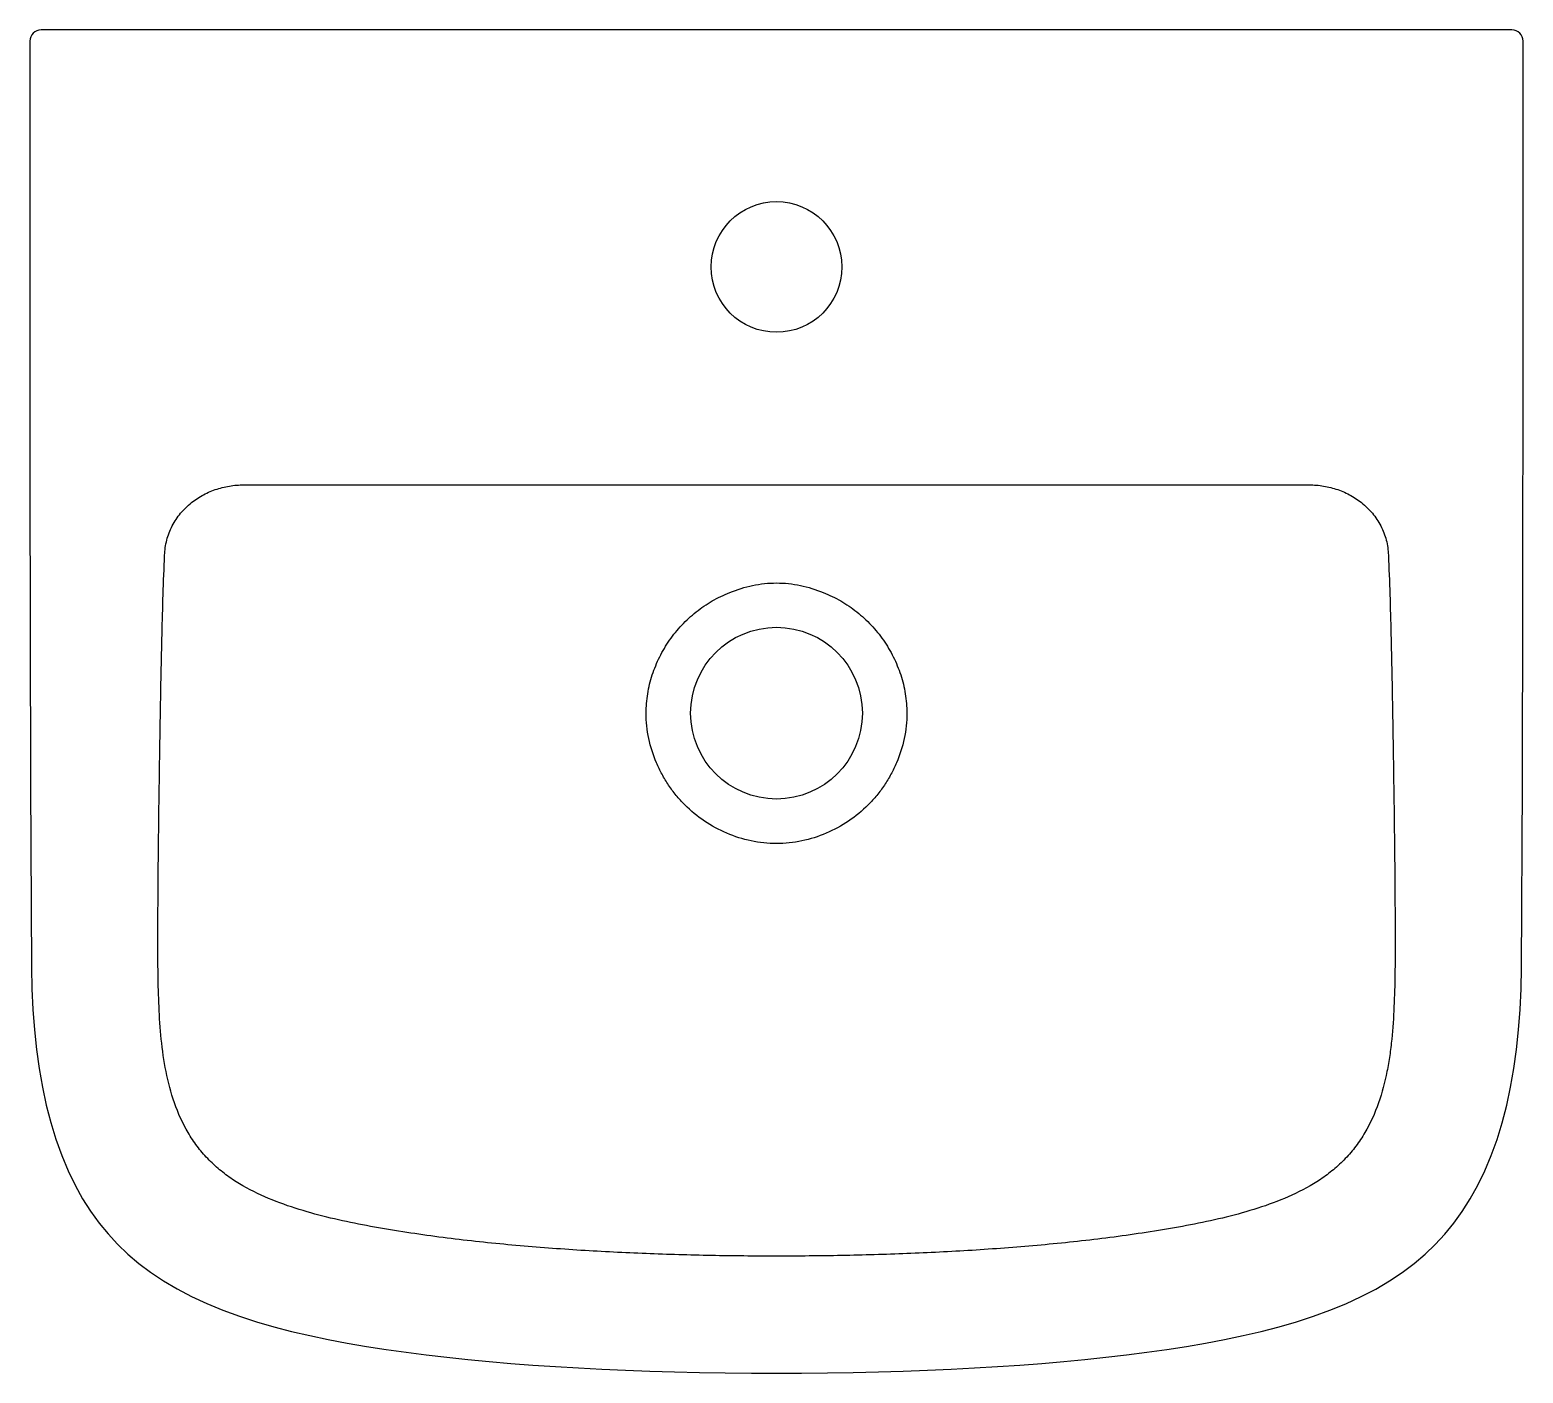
# Model space of a CAD drawing. Header units: millimetres. Extents: x -200 to 200, y -360 to 0.
import ezdxf

# ---------------------------------------------------------------- set-up
doc = ezdxf.new("R2010")
doc.units = ezdxf.units.MM
doc.header["$LTSCALE"] = 54.820741
doc.layers.add('DETAIL', color=2, linetype='CONTINUOUS')

msp = doc.modelspace()

# ---------------------------------------------------------------- linework, layer by layer
at = {"layer": 'DETAIL'}
for p, q in [((197.03, 0), (-197.03, 0)), ((200.04, -85.82), (200.03, -3)), ((-200.04, -85.78), (-200.01, -121.41)), ((199.97, -152.77), (200.04, -85.82)), ((-200.01, -121.41), (-199.95, -160.23)), ((-142.25, -121.84), (142.25, -121.84)), ((199.83, -202.15), (199.97, -152.77)), ((-199.95, -160.23), (-199.83, -202.11)), ((-199.83, -202.11), (-199.62, -251.15))]:
    msp.add_line(p, q, dxfattribs=at)
for points in [[(-200.03, -3), (-200.04, -24.68), (-200.04, -85.78)], [(0, -359.77), (6.69, -359.75), (13.7, -359.68), (20.58, -359.57), (27.32, -359.42), (33.94, -359.22), (40.42, -358.98), (46.79, -358.7), (53.04, -358.37), (59.18, -358.01), (65.2, -357.6), (71.12, -357.15), (76.94, -356.65), (82.65, -356.11), (88.27, -355.52), (93.79, -354.88), (99.22, -354.18), (104.56, -353.42), (109.82, -352.61), (114.98, -351.72), (120.05, -350.76), (125.02, -349.72), (129.89, -348.59), (134.66, -347.35), (139.32, -346.01), (143.87, -344.53), (148.28, -342.93), (152.56, -341.17), (156.66, -339.28), (160.56, -337.24), (164.23, -335.07), (167.65, -332.8), (170.82, -330.4), (173.76, -327.91), (176.5, -325.3), (179.06, -322.53), (181.46, -319.6), (183.74, -316.45), (185.88, -313.08), (187.9, -309.45), (189.78, -305.58), (191.49, -301.49), (193.04, -297.18), (194.42, -292.69), (195.63, -288.02), (196.66, -283.2), (197.54, -278.22), (198.26, -273.09), (198.82, -267.82), (199.23, -262.42), (199.5, -256.87), (199.62, -251.19), (199.83, -202.15)], [(-199.62, -251.15), (-199.5, -256.84), (-199.24, -262.38), (-198.83, -267.79), (-198.27, -273.05), (-197.55, -278.18), (-196.67, -283.16), (-195.64, -287.99), (-194.43, -292.65), (-193.05, -297.15), (-191.5, -301.45), (-189.79, -305.55), (-187.92, -309.42), (-185.9, -313.05), (-183.76, -316.42), (-181.49, -319.57), (-179.08, -322.5), (-176.52, -325.27), (-173.79, -327.89), (-170.85, -330.38), (-167.68, -332.77), (-164.27, -335.05), (-160.59, -337.22), (-156.69, -339.26), (-152.59, -341.16), (-148.32, -342.91), (-143.9, -344.52), (-139.35, -346), (-134.69, -347.34), (-129.93, -348.58), (-125.05, -349.71), (-120.09, -350.75), (-115.02, -351.71), (-109.86, -352.6), (-104.6, -353.42), (-99.26, -354.17), (-93.83, -354.87), (-88.3, -355.52), (-82.69, -356.11), (-76.97, -356.65), (-71.16, -357.15), (-65.24, -357.6), (-59.22, -358.01), (-53.08, -358.37), (-46.83, -358.69), (-40.46, -358.98), (-33.97, -359.22), (-27.36, -359.41), (-20.62, -359.57), (-13.74, -359.68), (-6.73, -359.75), (0, -359.77)]]:
    msp.add_lwpolyline(points, dxfattribs=at)
for centre, radius in [((0, -63.5), 17.5), ((0, -183), 23)]:
    msp.add_circle(centre, radius, dxfattribs=at)
for centre, start, end in [((-197.03, -3), 90, 179.9811), ((197.03, -3), 0.0189, 90)]:
    msp.add_arc(centre, 3, start, end, dxfattribs=at)
for points, knots in [([(-156.74, -126.63), (-155.72, -125.82), (-153.53, -124.39), (-149.93, -122.89), (-146.13, -122.01), (-143.54, -121.83), (-142.25, -121.84)], [0, 0, 0, 0, 0.250516, 0.500703, 0.750528, 1, 1, 1, 1]), ([(142.25, -121.84), (143.54, -121.83), (146.13, -122.01), (149.93, -122.89), (153.53, -124.39), (155.72, -125.82), (156.74, -126.63)], [0, 0, 0, 0, 0.249472, 0.499298, 0.749484, 1, 1, 1, 1]), ([(-163.94, -140.69), (-163.9, -139.34), (-163.5, -136.62), (-162.02, -132.8), (-159.75, -129.38), (-157.8, -127.47), (-156.74, -126.63)], [0, 0, 0, 0, 0.250025, 0.500117, 0.750149, 1, 1, 1, 1]), ([(156.74, -126.63), (157.8, -127.47), (159.75, -129.38), (162.02, -132.8), (163.5, -136.62), (163.9, -139.34), (163.94, -140.69)], [0, 0, 0, 0, 0.249851, 0.499883, 0.749974, 1, 1, 1, 1]), ([(-165.06, -183.02), (-164.94, -175.97), (-164.67, -161.85), (-164.24, -147.74), (-163.94, -140.69)], [0, 0, 0, 0, 0.500009, 1, 1, 1, 1]), ([(163.94, -140.69), (164.24, -147.74), (164.67, -161.85), (164.94, -175.97), (165.06, -183.02)], [0, 0, 0, 0, 0.499991, 1, 1, 1, 1]), ([(-34.92, -183), (-34.92, -181.27), (-34.65, -177.79), (-33.39, -172.72), (-31.4, -167.89), (-28.74, -163.39), (-25.44, -159.34), (-21.6, -155.79), (-17.29, -152.85), (-14.15, -151.33), (-12.53, -150.69)], [0, 0, 0, 0, 0.124949, 0.249916, 0.374906, 0.499917, 0.624936, 0.749961, 0.874975, 1, 1, 1, 1]), ([(-12.53, -150.69), (-10.54, -149.9), (-7.46, -148.93), (-3.22, -148.25), (-1.07, -148.14), (0, -148.14)], [0, 0, 0, 0, 0.499784, 0.749879, 1, 1, 1, 1]), ([(0, -148.14), (1.07, -148.14), (3.22, -148.25), (7.46, -148.93), (10.54, -149.9), (12.53, -150.69)], [0, 0, 0, 0, 0.25012, 0.500216, 1, 1, 1, 1]), ([(12.53, -150.69), (14.15, -151.33), (17.29, -152.85), (21.6, -155.79), (25.44, -159.34), (28.74, -163.39), (31.4, -167.89), (33.39, -172.72), (34.65, -177.79), (34.92, -181.27), (34.92, -183)], [0, 0, 0, 0, 0.125025, 0.250039, 0.375064, 0.500083, 0.625094, 0.750084, 0.875051, 1, 1, 1, 1]), ([(0, -328.44), (-5.82, -328.44), (-17.47, -328.33), (-34.94, -327.83), (-52.39, -326.96), (-69.81, -325.65), (-84.29, -324.14), (-95.84, -322.6), (-104.47, -321.26), (-113.06, -319.69), (-121.59, -317.79), (-129.99, -315.39), (-138.16, -312.28), (-144.59, -308.83), (-149.26, -305.34), (-152.46, -302.36), (-155.29, -299.02), (-158.51, -294.16), (-161.51, -287.49), (-163.72, -279.01), (-164.93, -270.35), (-165.5, -261.63), (-165.72, -252.9), (-165.75, -244.16), (-165.72, -235.43), (-165.66, -226.69), (-165.54, -215.05), (-165.34, -200.49), (-165.16, -188.84), (-165.06, -183.02)], [0, 0, 0, 0, 0.062519, 0.125037, 0.187555, 0.250073, 0.312588, 0.343846, 0.375103, 0.406356, 0.437602, 0.468838, 0.500058, 0.531255, 0.546867, 0.562481, 0.578099, 0.593721, 0.624935, 0.656172, 0.687421, 0.718677, 0.749936, 0.781196, 0.812455, 0.843714, 0.874973, 0.937488, 1, 1, 1, 1]), ([(0, -217.93), (-1.14, -217.93), (-3.42, -217.82), (-7.92, -217.11), (-13.38, -215.38), (-19.42, -212.1), (-23.82, -208.44), (-26.9, -205.07), (-28.95, -202.33), (-30.72, -199.4), (-32.7, -195.29), (-34.1, -190.92), (-34.81, -186.42), (-34.92, -184.14), (-34.92, -183)], [0, 0, 0, 0, 0.062523, 0.125046, 0.249955, 0.374898, 0.499856, 0.562406, 0.624956, 0.687502, 0.750045, 0.874956, 0.937478, 1, 1, 1, 1]), ([(34.92, -183), (34.92, -184.14), (34.81, -186.42), (34.1, -190.92), (32.7, -195.29), (30.72, -199.4), (28.95, -202.33), (26.9, -205.07), (23.82, -208.44), (19.42, -212.1), (13.38, -215.38), (7.92, -217.11), (3.42, -217.82), (1.14, -217.93), (0, -217.93)], [0, 0, 0, 0, 0.062522, 0.125044, 0.249955, 0.312498, 0.375044, 0.437594, 0.500144, 0.625102, 0.750045, 0.874954, 0.937477, 1, 1, 1, 1]), ([(165.06, -183.02), (165.16, -188.84), (165.34, -200.49), (165.54, -215.05), (165.66, -226.69), (165.72, -235.43), (165.75, -244.16), (165.72, -252.9), (165.5, -261.63), (165.02, -268.9), (164.33, -274.68), (163.35, -280.43), (161.51, -287.49), (158.51, -294.16), (155.29, -299.02), (152.46, -302.36), (149.26, -305.34), (144.59, -308.83), (138.16, -312.28), (129.99, -315.39), (121.59, -317.79), (113.06, -319.69), (104.47, -321.26), (95.84, -322.6), (84.29, -324.14), (69.81, -325.65), (52.39, -326.96), (34.94, -327.83), (17.47, -328.33), (5.82, -328.44), (0, -328.44)], [0, 0, 0, 0, 0.062512, 0.125026, 0.156284, 0.187543, 0.218803, 0.250062, 0.281321, 0.312577, 0.328206, 0.343834, 0.375071, 0.406284, 0.421906, 0.437524, 0.453138, 0.46875, 0.499947, 0.531166, 0.562401, 0.593648, 0.6249, 0.656157, 0.687414, 0.74993, 0.812446, 0.874964, 0.937482, 1, 1, 1, 1])]:
    msp.add_open_spline(points, degree=3, knots=knots, dxfattribs=at)

doc.saveas('drawing.dxf')
